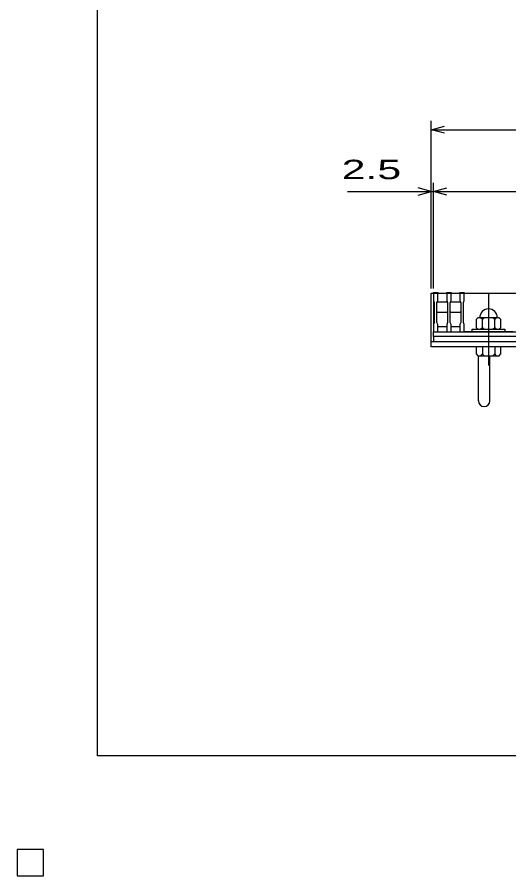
# Model space of a CAD drawing. Units: millimetres, scale not verified. Extents: x -1820 to 1731, y -1282 to 1054.
# Drawn here: x -1820 to -1262, y -1282 to -310 of the extents above; entities that cross this region are included whole.
import ezdxf
from ezdxf.enums import TextEntityAlignment as Align

# ---------------------------------------------------------------- set-up
doc = ezdxf.new("R2010")
doc.units = ezdxf.units.MM
doc.header["$LTSCALE"] = 10
doc.linetypes.add('CHAIN', pattern=[18.5, 12, -1.5, 3.5, -1.5])
for name, color, linetype, lineweight in [('0_2', 150, 'Continuous', 25), ('16', 3, 'Continuous', 25), ('19', 6, 'Continuous', 25), ('22', 4, 'Continuous', 25)]:
    doc.layers.add(name, color=color, linetype=linetype, lineweight=lineweight)
doc.styles.add('ベクトル', font='')
doc.styles.get('ベクトル').set_extended_font_data('ベクトル')

msp = doc.modelspace()

# ---------------------------------------------------------------- linework, layer by layer
at = {"layer": '0_2'}
for p, q in [((-1729, -1146.5), (-1729, 1053.5)), ((1731, -1146.5), (-1729, -1146.5))]:
    msp.add_line(p, q, dxfattribs=at)
at = {"layer": '16'}
for p, q in [((-1348, -622.5), (-1348, -621.8)), ((-1348, -621.8), (-1343, -621.8)), ((-1343, -621.8), (-1343, -622.5)), ((-1333, -622.5), (-1333, -621.8)), ((-1333, -621.8), (-1328, -621.8)), ((-1328, -621.8), (-1328, -622.5)), ((-1318, -622.5), (-1318, -621.8)), ((-1318, -621.8), (-1313, -621.8)), ((-1313, -621.8), (-1313, -622.5)), ((-1348, -622.5), (-1348, -631)), ((-1343, -622.5), (-1348, -622.5)), ((-1348, -622.5), (-1348, -660.5)), ((-1348, -622.5), (-353, -622.5)), ((-1348, -631), (-1347, -633)), ((-1344, -633), (-1343, -631)), ((-1343, -631), (-1343, -622.5)), ((-1333, -622.5), (-1333, -631)), ((-1328, -622.5), (-1333, -622.5)), ((-1333, -631), (-1332, -633)), ((-1329, -633), (-1328, -631)), ((-1328, -631), (-1328, -622.5)), ((-1318, -622.5), (-1318, -631)), ((-1313, -622.5), (-1318, -622.5)), ((-1318, -631), (-1317, -633)), ((-1314, -633), (-1313, -631)), ((-1313, -631), (-1313, -622.5)), ((-1313, -622.5), (-1258, -622.5)), ((-1347, -633), (-1347, -656)), ((-1344, -633.5), (-1343, -632.5)), ((-1344, -656), (-1344, -633)), ((-1343, -632.5), (-1333, -632.5)), ((-1333, -632.5), (-1332, -633.5)), ((-1332, -633), (-1332, -656)), ((-1329, -633.5), (-1328, -632.5)), ((-1329, -656), (-1329, -633)), ((-1328, -632.5), (-1318, -632.5)), ((-1318, -632.5), (-1317, -633.5)), ((-1317, -633), (-1317, -656)), ((-1314, -656), (-1314, -633)), ((-1343, -644.5), (-1344, -643.5)), ((-1333, -644.5), (-1343, -644.5)), ((-1332, -643.5), (-1333, -644.5)), ((-1328, -644.5), (-1329, -643.5)), ((-1318, -644.5), (-1328, -644.5)), ((-1317, -643.5), (-1318, -644.5)), ((-1297.5, -650.5), (-1299.5, -652.5)), ((-1273.5, -650.5), (-1297.5, -650.5)), ((-1292.5, -652.5), (-1294.5, -650.5)), ((-1290.5, -650.5), (-1292.5, -652.5)), ((-1278.5, -652.5), (-1280.5, -650.5)), ((-1276.5, -650.5), (-1278.5, -652.5)), ((-1271.5, -652.5), (-1273.5, -650.5)), ((-1347, -656), (-1348, -658)), ((-1348, -658), (-1348, -666.5)), ((-1343, -658), (-1344, -656)), ((-1343, -666.5), (-1343, -658)), ((-1343, -660.5), (-1333, -660.5)), ((-1332, -656), (-1333, -658)), ((-1333, -658), (-1333, -666.5)), ((-1328, -658), (-1329, -656)), ((-1328, -666.5), (-1328, -658)), ((-1328, -660.5), (-1318, -660.5)), ((-1317, -656), (-1318, -658)), ((-1318, -658), (-1318, -666.5)), ((-1313, -658), (-1314, -656)), ((-1313, -666.5), (-1313, -658)), ((-1299.5, -652.5), (-1299.5, -661.5)), ((-1292.5, -661.5), (-1292.5, -652.5)), ((-1278.5, -661.5), (-1278.5, -652.5)), ((-1271.5, -661.5), (-1271.5, -652.5)), ((-1348, -666.5), (-1343, -666.5)), ((-1348, -666.5), (-353, -666.5)), ((-1348, -671.5), (-1348, -666.5)), ((-1333, -666.5), (-1328, -666.5)), ((-1318, -666.5), (-1313, -666.5)), ((-1258, -666.5), (-1313, -666.5)), ((-1304, -666.5), (-1304, -663.5)), ((-1304, -663.5), (-1267, -663.5)), ((-1267, -666.5), (-1304, -666.5)), ((-1299.5, -661.5), (-1297.5, -663.5)), ((-1294.5, -663.5), (-1292.5, -661.5)), ((-1292.5, -661.5), (-1290.5, -663.5)), ((-1280.5, -663.5), (-1278.5, -661.5)), ((-1278.5, -661.5), (-1276.5, -663.5)), ((-1273.5, -663.5), (-1271.5, -661.5)), ((-1267, -663.5), (-1267, -666.5)), ((-353, -671.5), (-1348, -671.5)), ((-1348, -671.5), (-1348, -677.5)), ((-1348, -677.5), (-353, -677.5)), ((-1790, -1252.5), (-1820, -1252.5)), ((-1820, -1252.5), (-1820, -1282.5)), ((-1790, -1252.5), (-1820, -1252.5)), ((-1820, -1252.5), (-1820, -1282.5)), ((-1790, -1252.5), (-1820, -1252.5)), ((-1820, -1252.5), (-1820, -1282.5)), ((-1790, -1252.5), (-1820, -1252.5)), ((-1820, -1252.5), (-1820, -1282.5)), ((-1790, -1252.5), (-1820, -1252.5)), ((-1820, -1252.5), (-1820, -1282.5)), ((-1790, -1282.5), (-1790, -1252.5)), ((-1790, -1282.5), (-1790, -1252.5)), ((-1790, -1282.5), (-1790, -1252.5)), ((-1790, -1282.5), (-1790, -1252.5)), ((-1790, -1282.5), (-1790, -1252.5)), ((-1820, -1282.5), (-1790, -1282.5)), ((-1820, -1282.5), (-1790, -1282.5)), ((-1820, -1282.5), (-1790, -1282.5)), ((-1820, -1282.5), (-1790, -1282.5)), ((-1820, -1282.5), (-1790, -1282.5))]:
    msp.add_line(p, q, dxfattribs=at)
at = {"layer": '16', "linetype": 'CHAIN'}
msp.add_line((-1285.5, -623.5), (-1285.5, -704.5), dxfattribs=at)
at = {"layer": '16'}
msp.add_arc((-1285.5, -650.5), 10, 0, 180, dxfattribs=at)
at = {"layer": '19'}
for p, q in [((-1350.5, -677.5), (-1350.5, -622.5)), ((-1350.5, -622.5), (-1348, -622.5)), ((-1350.5, -677.5), (-350.5, -677.5)), ((-1350.5, -683.5), (-1350.5, -677.5)), ((-350.5, -683.5), (-1350.5, -683.5)), ((-1299.5, -683.5), (-1299.5, -691.5)), ((-1271.5, -683.5), (-1299.5, -683.5)), ((-1292.5, -683.5), (-1292.5, -691.5)), ((-1278.5, -683.5), (-1278.5, -691.5)), ((-1271.5, -691.5), (-1271.5, -683.5)), ((-1299.5, -691.5), (-1297.5, -693.5)), ((-1297.5, -693.5), (-1273.5, -693.5)), ((-1297, -744.61), (-1297, -693.5)), ((-1292.5, -691.5), (-1294.5, -693.5)), ((-1290.5, -693.5), (-1292.5, -691.5)), ((-1284, -744.61), (-1284, -693.5)), ((-1278.5, -691.5), (-1280.5, -693.5)), ((-1276.5, -693.5), (-1278.5, -691.5)), ((-1273.5, -693.5), (-1271.5, -691.5))]:
    msp.add_line(p, q, dxfattribs=at)
msp.add_arc((-1290.5, -744.61), 6.5, 180, 0, dxfattribs=at)
at = {"layer": '22'}
for p, q in [((-1350.5, -617.5), (-1350.5, -427.5)), ((-1350.5, -437.5), (-1335.5, -433.5)), ((-1335.5, -441.5), (-1350.5, -437.5)), ((-1350.5, -437.5), (-350.5, -437.5)), ((-1350.5, -507.5), (-1365.5, -503.5)), ((-1350.5, -617.5), (-1350.5, -497.5)), ((-1348, -617.5), (-1348, -497.5)), ((-1348, -507.5), (-1333, -503.5)), ((-1445.5, -507.5), (-1350.5, -507.5)), ((-1365.5, -511.5), (-1350.5, -507.5)), ((-1350.5, -507.5), (-1348, -507.5)), ((-1333, -511.5), (-1348, -507.5)), ((-1348, -507.5), (-353, -507.5))]:
    msp.add_line(p, q, dxfattribs=at)
at = {"layer": '22', "color": 2}
for p, q in [((-1790, -1252.5), (-1820, -1252.5)), ((-1820, -1252.5), (-1820, -1282.5)), ((-1790, -1252.5), (-1820, -1252.5)), ((-1820, -1252.5), (-1820, -1282.5)), ((-1790, -1252.5), (-1820, -1252.5)), ((-1820, -1252.5), (-1820, -1282.5)), ((-1790, -1282.5), (-1790, -1252.5)), ((-1790, -1282.5), (-1790, -1252.5)), ((-1790, -1282.5), (-1790, -1252.5)), ((-1820, -1282.5), (-1790, -1282.5)), ((-1820, -1282.5), (-1790, -1282.5)), ((-1820, -1282.5), (-1790, -1282.5))]:
    msp.add_line(p, q, dxfattribs=at)

# ---------------------------------------------------------------- texts
at = {"layer": '22', "color": 2, "style": 'ベクトル', "width": 1.65}
msp.add_text(' 2.5 ', height=21.99, dxfattribs=at).set_placement((-1465.5, -482.5), align=Align.MIDDLE_LEFT)

doc.saveas('drawing.dxf')
